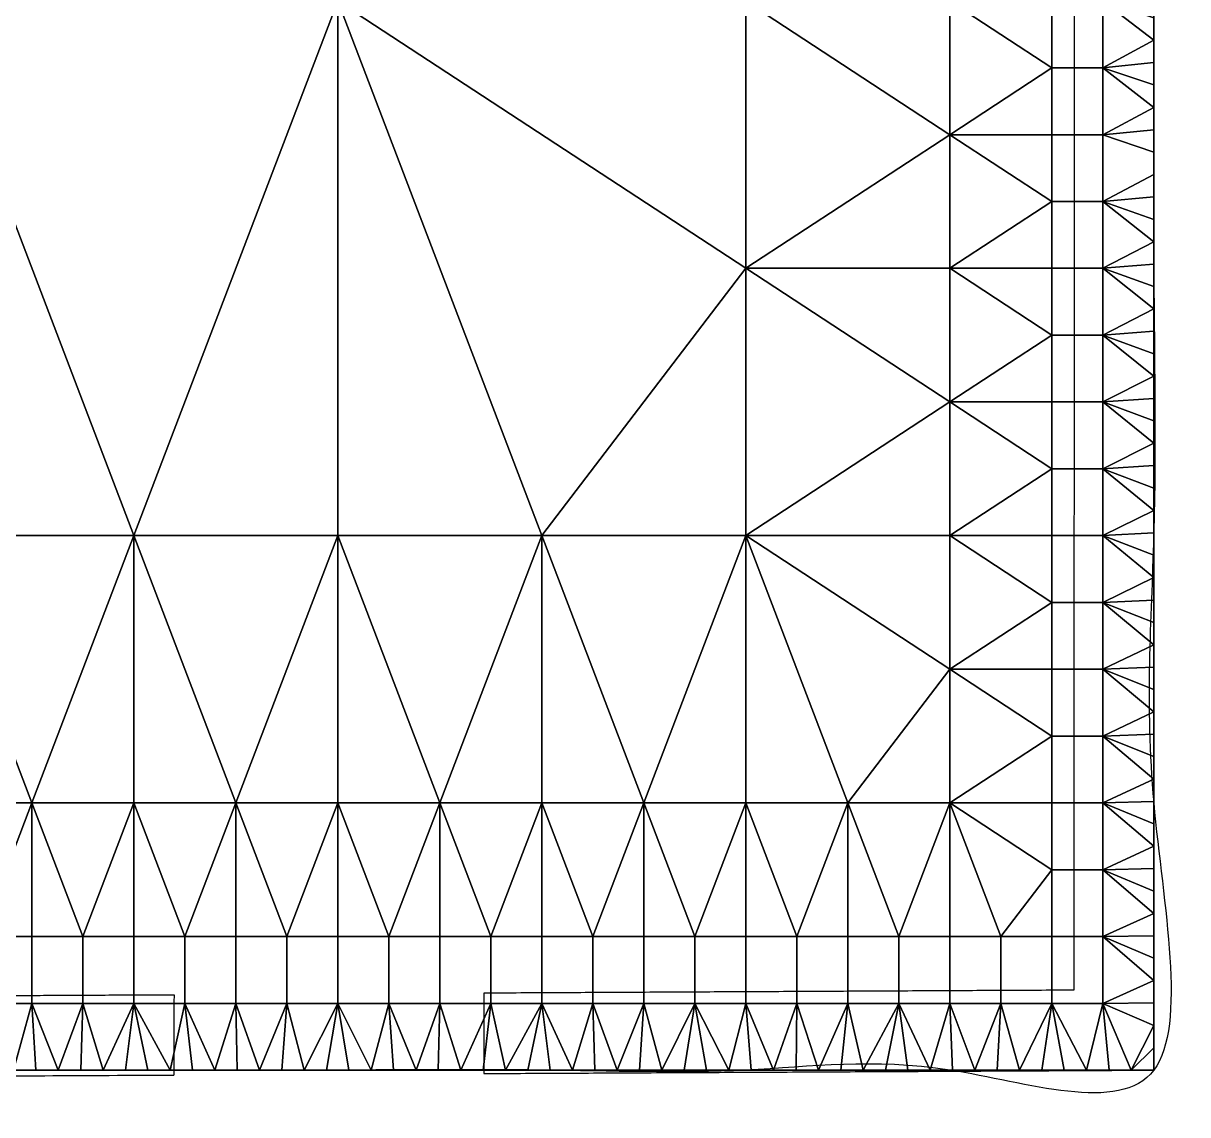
# Model space of a CAD drawing. Header units: inches. Extents: x -322 to 11, y -158 to 279.
# Drawn here: x -105.1 to 11.3, y -158.1 to -48.9 of the extents above; entities that cross this region are included whole.
import ezdxf

# ---------------------------------------------------------------- set-up
doc = ezdxf.new("R2010")
doc.units = ezdxf.units.IN
doc.header["$MEASUREMENT"] = 0
doc.layers.get('0').update_dxf_attribs({"true_color": 0x000000})

msp = doc.modelspace()

# ---------------------------------------------------------------- linework, layer by layer
msp.add_open_spline([(-318.46, -153.66), (-155.27, -153.66), (7.92, -153.66), (7.92, 60.25), (7.92, 274.15), (-155.27, 274.15), (-318.46, 274.15), (-318.46, 60.25), (-318.46, -153.66)], degree=2, knots=[0, 0, 0, 326.379532, 326.379532, 754.197065, 754.197065, 1080.576597, 1080.576597, 1508.394131, 1508.394131, 1508.394131])
at = {"color": 18, "linetype": 'Continuous', "true_color": 0x000000}
for points in [[(7.92, -153.66), (8.02, 47.8)], [(0, -5.85), (-0.08, -145.66)], [(-112.04, -146.22), (-90.05, -146.11)], [(-0.08, -145.66), (-59.06, -145.96)], [(-59.06, -145.96), (-59.06, -154)], [(-59.08, -154), (7.9, -153.66)], [(-296.46, -155.17), (-90.07, -154.15)]]:
    msp.add_open_spline(points, degree=1, dxfattribs=at)
msp.add_open_spline([(-90.05, -146.11), (-90.07, -154.15)], degree=1)

# ---------------------------------------------------------------- meshes
mesh = msp.add_polyface()
corners = [(-12.48, -46.71), (-2.28, -40.02), (-12.48, -33.34), (-32.88, -46.71), (-32.88, -19.97), (-73.68, -46.71), (-32.88, -73.45), (-53.28, -100.19), (-32.88, -100.19), (-73.68, -100.19), (-12.48, -60.08), (-12.48, -73.45), (-2.28, -53.39), (-2.28, -66.76), (-12.48, -86.82), (-2.28, -80.13), (-12.48, -100.19), (-2.28, -93.5), (-12.48, -113.56), (-22.68, -126.92), (-63.48, -126.92), (-43.08, -126.92), (-114.47, -46.71), (-134.87, -100.19), (-114.47, -100.19), (-155.27, -46.71), (-94.08, -100.19), (-104.27, -126.92), (-83.88, -126.92), (-155.27, -100.19), (-145.07, -126.92), (-124.67, -126.92), (-12.48, -33.34, -0.5), (-12.48, -46.71, -0.5), (-32.88, -46.71, -0.5), (-32.88, -19.97, -0.5), (-73.68, -46.71, -0.5), (-32.88, -73.45, -0.5), (-32.88, -100.19, -0.5), (-53.28, -100.19, -0.5), (-73.68, -100.19, -0.5), (-12.48, -60.08, -0.5), (-12.48, -73.45, -0.5), (-12.48, -86.82, -0.5), (-12.48, -100.19, -0.5), (-22.68, -126.92, -0.5), (-32.88, -126.92, -0.5), (-12.48, -113.56, -0.5), (-63.48, -126.92, -0.5), (-73.68, -126.92, -0.5), (-43.08, -126.92, -0.5), (-53.28, -126.92, -0.5), (-114.47, -46.71, -0.5), (-114.47, -100.19, -0.5), (-134.87, -100.19, -0.5), (-155.27, -46.71, -0.5), (-94.08, -100.19, -0.5), (-104.27, -126.92, -0.5), (-114.47, -126.92, -0.5), (-83.88, -126.92, -0.5), (-94.08, -126.92, -0.5), (-155.27, -100.19, -0.5), (-145.07, -126.92, -0.5), (-124.67, -126.92, -0.5), (-134.87, -126.92, -0.5)]
mesh.append_faces([[corners[k] for k in face] for face in [(0, 1, 2, 2), (2, 3, 0, 0), (4, 5, 3, 3), (6, 7, 8, 8), (7, 5, 9, 9), (5, 6, 3, 3), (6, 5, 7, 7), (10, 6, 11, 11), (3, 10, 0, 0), (6, 10, 3, 3), (10, 12, 0, 0), (11, 13, 10, 10), (14, 15, 11, 11), (16, 17, 14, 14), (14, 8, 16, 16), (6, 14, 11, 11), (8, 14, 6, 6), (8, 18, 16, 16), (18, 8, 19, 19), (9, 20, 7, 7), (7, 21, 8, 8), (22, 23, 24, 24), (25, 23, 22, 22), (26, 22, 24, 24), (5, 26, 9, 9), (22, 26, 5, 5), (24, 27, 26, 26), (26, 28, 9, 9), (29, 30, 23, 23), (23, 31, 24, 24), (32, 33, 34, 34), (35, 34, 36, 36), (37, 38, 39, 39), (39, 40, 36, 36), (36, 34, 37, 37), (37, 39, 36, 36), (41, 42, 37, 37), (34, 33, 41, 41), (37, 34, 41, 41), (43, 44, 38, 38), (37, 42, 43, 43), (38, 37, 43, 43), (45, 46, 38, 38), (38, 44, 47, 47), (47, 45, 38, 38), (48, 49, 40, 40), (40, 39, 48, 48), (50, 51, 39, 39), (39, 38, 50, 50), (52, 53, 54, 54), (55, 52, 54, 54), (56, 53, 52, 52), (36, 40, 56, 56), (52, 36, 56, 56), (57, 58, 53, 53), (53, 56, 57, 57), (59, 60, 56, 56), (56, 40, 59, 59), (61, 54, 62, 62), (63, 64, 54, 54), (54, 53, 63, 63)]])
mesh = msp.add_polyface()
corners = [(-2.28, -40.02), (-2.28, -46.71), (2.82, -46.71), (2.82, -40.02), (-12.48, -46.71), (-2.28, -53.39), (-12.48, -60.08), (-2.28, -60.08), (2.82, -53.39), (2.82, -60.08), (-2.28, -66.76), (2.82, -66.76), (-2.28, -73.45), (2.82, -73.45), (-12.48, -73.45), (-2.28, -80.13), (-12.48, -86.82), (-2.28, -86.82), (2.82, -80.13), (2.82, -86.82), (-2.28, -93.5), (2.82, -93.5), (-2.28, -100.19), (2.82, -100.19), (-12.48, -100.19), (-2.28, -106.87), (-12.48, -113.56), (-2.28, -113.56), (2.82, -106.87), (2.82, -113.56), (-2.28, -120.24), (2.82, -120.24), (-12.48, -126.92), (7.92, -117.82), (7.92, -111.11), (7.92, -97.67), (7.92, -90.95), (7.92, -104.39), (7.92, -70.79), (-2.28, -40.02, -0.5), (2.82, -40.02, -0.5), (2.82, -46.71, -0.5), (-2.28, -46.71, -0.5), (-12.48, -46.71, -0.5), (-12.48, -33.34, -0.5), (-2.28, -53.39, -0.5), (-2.28, -60.08, -0.5), (-12.48, -60.08, -0.5), (2.82, -53.39, -0.5), (2.82, -60.08, -0.5), (2.82, -66.76, -0.5), (-2.28, -66.76, -0.5), (2.82, -73.45, -0.5), (-2.28, -73.45, -0.5), (-12.48, -73.45, -0.5), (-2.28, -80.13, -0.5), (-2.28, -86.82, -0.5), (-12.48, -86.82, -0.5), (2.82, -80.13, -0.5), (2.82, -86.82, -0.5), (2.82, -93.5, -0.5), (-2.28, -93.5, -0.5), (2.82, -100.19, -0.5), (-2.28, -100.19, -0.5), (-12.48, -100.19, -0.5), (-2.28, -106.87, -0.5), (-2.28, -113.56, -0.5), (-12.48, -113.56, -0.5), (2.82, -106.87, -0.5), (2.82, -113.56, -0.5), (2.82, -120.24, -0.5), (-2.28, -120.24, -0.5)]
mesh.append_faces([[corners[k] for k in face] for face in [(0, 1, 2, 3), (0, 4, 1, 1), (5, 6, 7, 7), (4, 5, 1, 1), (1, 5, 8, 2), (5, 7, 9, 8), (7, 10, 11, 9), (10, 12, 13, 11), (10, 14, 12, 12), (6, 10, 7, 7), (15, 16, 17, 17), (14, 15, 12, 12), (12, 15, 18, 13), (15, 17, 19, 18), (17, 20, 21, 19), (20, 22, 23, 21), (20, 24, 22, 22), (16, 20, 17, 17), (25, 26, 27, 27), (24, 25, 22, 22), (26, 25, 24, 24), (22, 25, 28, 23), (25, 27, 29, 28), (27, 30, 31, 29), (26, 30, 27, 27), (32, 30, 26, 26), (31, 33, 29, 29), (29, 34, 28, 28), (23, 35, 21, 21), (36, 19, 21, 21), (28, 37, 23, 23), (13, 38, 11, 11), (39, 40, 41, 42), (39, 42, 43, 43), (43, 44, 39, 39), (45, 46, 47, 47), (43, 42, 45, 45), (47, 43, 45, 45), (42, 41, 48, 45), (45, 48, 49, 46), (46, 49, 50, 51), (51, 50, 52, 53), (51, 53, 54, 54), (47, 46, 51, 51), (54, 47, 51, 51), (55, 56, 57, 57), (54, 53, 55, 55), (57, 54, 55, 55), (53, 52, 58, 55), (55, 58, 59, 56), (56, 59, 60, 61), (61, 60, 62, 63), (61, 63, 64, 64), (57, 56, 61, 61), (64, 57, 61, 61), (65, 66, 67, 67), (64, 63, 65, 65), (67, 64, 65, 65), (63, 62, 68, 65), (65, 68, 69, 66), (66, 69, 70, 71), (67, 66, 71, 71)]])
mesh = msp.add_polyface()
corners = [(7.92, -41.67), (7.92, -43.91), (7.92, -43.91, -0.5), (7.92, -41.67, -0.5), (7.92, -46.15), (7.92, -46.15, -0.5), (7.92, -39.43), (7.92, -39.43, -0.5), (7.92, -50.63), (7.92, -50.63, -0.5), (7.92, -48.39, -0.5), (7.92, -48.39), (7.92, -52.87), (7.92, -52.87, -0.5), (7.92, -55.11), (7.92, -57.35), (7.92, -57.35, -0.5), (7.92, -55.11, -0.5), (7.92, -59.59), (7.92, -59.59, -0.5), (7.92, -61.83), (7.92, -64.07), (7.92, -64.07, -0.5), (7.92, -61.83, -0.5), (7.92, -66.31), (7.92, -66.31, -0.5), (7.92, -68.55), (7.92, -70.79), (7.92, -70.79, -0.5), (7.92, -68.55, -0.5), (7.92, -73.03), (7.92, -73.03, -0.5), (7.92, -75.27), (7.92, -77.51), (7.92, -77.51, -0.5), (7.92, -75.27, -0.5), (2.82, -73.45), (7.92, -75.27), (7.92, -73.03), (7.92, -77.51), (7.92, -70.79), (7.92, -68.55), (2.82, -66.76), (2.82, -80.13), (7.92, -66.31), (7.92, -64.07), (7.92, -61.83), (2.82, -60.08), (7.92, -59.59), (7.92, -57.35), (2.82, -53.39), (7.92, -55.11), (7.92, -52.87), (7.92, -50.63), (2.82, -46.71), (7.92, -48.39), (7.92, -46.15), (2.82, -40.02), (7.92, -43.91), (7.92, -41.67), (7.92, -39.43), (7.92, -37.19), (2.82, -73.45, -0.5), (7.92, -73.03, -0.5), (7.92, -75.27, -0.5), (7.92, -77.51, -0.5), (7.92, -70.79, -0.5), (2.82, -66.76, -0.5), (7.92, -68.55, -0.5), (2.82, -80.13, -0.5), (7.92, -64.07, -0.5), (7.92, -66.31, -0.5), (2.82, -60.08, -0.5), (7.92, -61.83, -0.5), (7.92, -57.35, -0.5), (7.92, -59.59, -0.5), (2.82, -53.39, -0.5), (7.92, -55.11, -0.5), (7.92, -50.63, -0.5), (7.92, -52.87, -0.5), (2.82, -46.71, -0.5), (7.92, -46.15, -0.5), (7.92, -48.39, -0.5), (2.82, -40.02, -0.5), (7.92, -41.67, -0.5), (7.92, -43.91, -0.5), (7.92, -39.43, -0.5), (7.92, -37.19, -0.5)]
mesh.append_faces([[corners[k] for k in face] for face in [(0, 1, 2, 3), (1, 4, 5, 2), (6, 0, 3, 7), (8, 9, 10, 11), (12, 13, 9, 8), (14, 15, 16, 17), (15, 18, 19, 16), (12, 14, 17, 13), (20, 21, 22, 23), (21, 24, 25, 22), (26, 27, 28, 29), (27, 30, 31, 28), (24, 26, 29, 25), (18, 20, 23, 19), (32, 33, 34, 35), (30, 32, 35, 31), (4, 11, 10, 5), (36, 37, 38, 38), (37, 36, 39, 39), (40, 41, 42, 42), (38, 40, 36, 36), (36, 43, 39, 39), (42, 44, 45, 45), (42, 45, 46, 47), (42, 41, 44, 44), (47, 48, 49, 49), (50, 49, 51, 51), (50, 52, 53, 53), (54, 55, 56, 56), (55, 54, 53, 53), (52, 50, 51, 51), (57, 58, 59, 59), (57, 59, 60, 60), (61, 57, 60, 60), (58, 54, 56, 56), (57, 54, 58, 58), (54, 50, 53, 53), (50, 47, 49, 49), (47, 46, 48, 48), (62, 63, 64, 64), (64, 65, 62, 62), (66, 67, 68, 68), (63, 62, 66, 66), (62, 65, 69, 69), (62, 67, 66, 66), (67, 70, 71, 71), (67, 72, 73, 70), (67, 71, 68, 68), (72, 74, 75, 75), (76, 77, 74, 74), (76, 78, 79, 79), (80, 81, 82, 82), (82, 78, 80, 80), (79, 77, 76, 76), (83, 84, 85, 85), (83, 86, 84, 84), (87, 86, 83, 83), (85, 81, 80, 80), (83, 85, 80, 80), (80, 78, 76, 76), (76, 74, 72, 72), (72, 75, 73, 73)]])
mesh = msp.add_polyface()
corners = [(7.92, -79.75), (7.92, -79.75, -0.5), (7.92, -77.51, -0.5), (7.92, -77.51), (7.92, -81.99), (7.92, -84.23), (7.92, -84.23, -0.5), (7.92, -81.99, -0.5), (7.92, -86.47), (7.92, -86.47, -0.5), (7.92, -88.71), (7.92, -90.95), (7.92, -90.95, -0.5), (7.92, -88.71, -0.5), (7.92, -93.19), (7.92, -93.19, -0.5), (7.92, -95.43), (7.92, -97.67), (7.92, -97.67, -0.5), (7.92, -95.43, -0.5), (7.92, -99.91), (7.92, -99.91, -0.5), (7.92, -102.15), (7.92, -104.39), (7.92, -104.39, -0.5), (7.92, -102.15, -0.5), (7.92, -106.63), (7.92, -106.63, -0.5), (7.92, -108.87), (7.92, -111.11), (7.92, -111.11, -0.5), (7.92, -108.87, -0.5), (7.92, -113.35), (7.92, -113.35, -0.5), (7.92, -115.59), (7.92, -117.82), (7.92, -117.82, -0.5), (7.92, -115.59, -0.5), (7.92, -120.06), (7.92, -120.06, -0.5), (2.82, -113.56), (7.92, -115.59), (7.92, -113.35), (2.82, -106.87), (7.92, -111.11), (7.92, -108.87), (7.92, -117.82), (7.92, -106.63), (7.92, -104.39), (2.82, -100.19), (7.92, -102.15), (7.92, -99.91), (7.92, -97.67), (2.82, -93.5), (7.92, -95.43), (7.92, -93.19), (7.92, -90.95), (7.92, -88.71), (2.82, -86.82), (7.92, -86.47), (7.92, -84.23), (2.82, -80.13), (7.92, -81.99), (7.92, -79.75), (7.92, -77.51), (2.82, -113.56, -0.5), (7.92, -113.35, -0.5), (7.92, -115.59, -0.5), (2.82, -106.87, -0.5), (7.92, -108.87, -0.5), (7.92, -111.11, -0.5), (7.92, -117.82, -0.5), (7.92, -104.39, -0.5), (7.92, -106.63, -0.5), (2.82, -100.19, -0.5), (7.92, -102.15, -0.5), (7.92, -97.67, -0.5), (7.92, -99.91, -0.5), (2.82, -93.5, -0.5), (7.92, -93.19, -0.5), (7.92, -95.43, -0.5), (7.92, -90.95, -0.5), (2.82, -86.82, -0.5), (7.92, -88.71, -0.5), (2.82, -120.24, -0.5), (7.92, -86.47, -0.5), (7.92, -84.23, -0.5), (2.82, -80.13, -0.5), (7.92, -81.99, -0.5), (7.92, -77.51, -0.5), (7.92, -79.75, -0.5)]
mesh.append_faces([[corners[k] for k in face] for face in [(0, 1, 2, 3), (4, 5, 6, 7), (5, 8, 9, 6), (4, 7, 1, 0), (10, 11, 12, 13), (11, 14, 15, 12), (16, 17, 18, 19), (20, 21, 18, 17), (14, 16, 19, 15), (8, 10, 13, 9), (22, 23, 24, 25), (23, 26, 27, 24), (28, 29, 30, 31), (29, 32, 33, 30), (28, 31, 27, 26), (34, 35, 36, 37), (35, 38, 39, 36), (34, 37, 33, 32), (20, 22, 25, 21), (40, 41, 42, 42), (43, 44, 45, 45), (44, 40, 42, 42), (41, 40, 46, 46), (43, 47, 48, 48), (49, 48, 50, 50), (49, 51, 52, 52), (53, 54, 55, 55), (54, 53, 52, 52), (51, 49, 50, 50), (47, 43, 45, 45), (56, 57, 58, 58), (55, 56, 53, 53), (59, 58, 57, 57), (60, 58, 59, 59), (61, 60, 62, 62), (61, 63, 64, 64), (63, 61, 62, 62), (60, 61, 58, 58), (65, 66, 67, 67), (68, 69, 70, 70), (70, 66, 65, 65), (67, 71, 65, 65), (68, 72, 73, 73), (74, 75, 72, 72), (74, 76, 77, 77), (78, 79, 80, 80), (80, 76, 78, 78), (77, 75, 74, 74), (73, 69, 68, 68), (81, 82, 83, 83), (84, 65, 71, 71), (65, 68, 70, 70), (74, 78, 76, 76), (81, 78, 82, 82), (79, 78, 81, 81), (68, 74, 72, 72), (85, 83, 82, 82), (86, 85, 82, 82), (87, 88, 86, 86), (87, 89, 90, 90), (90, 88, 87, 87), (86, 82, 87, 87)]])
mesh = msp.add_polyface()
corners = [(-106.09, -153.66), (-108.33, -153.66), (-108.33, -153.66, -0.5), (-106.09, -153.66, -0.5), (-110.56, -153.66), (-110.56, -153.66, -0.5), (-103.86, -153.66), (-103.86, -153.66, -0.5), (-115.03, -153.66), (-115.03, -153.66, -0.5), (-112.8, -153.66, -0.5), (-112.8, -153.66), (-117.27, -153.66), (-119.5, -153.66), (-119.5, -153.66, -0.5), (-117.27, -153.66, -0.5), (-123.98, -153.66), (-123.98, -153.66, -0.5), (-121.74, -153.66, -0.5), (-121.74, -153.66), (-104.27, -126.92), (-114.47, -100.19), (-114.47, -126.92), (-109.37, -140.29), (-114.47, -140.29), (-104.27, -140.29), (-99.18, -140.29), (-114.47, -146.98), (-109.37, -146.98), (-104.27, -146.98), (-124.67, -126.92), (-119.57, -140.29), (-124.67, -140.29), (-124.67, -146.98), (-119.57, -146.98), (-106.09, -153.66), (-103.86, -153.66), (-101.62, -153.66), (-110.56, -153.66), (-108.33, -153.66), (-115.03, -153.66), (-112.8, -153.66), (-119.5, -153.66), (-117.27, -153.66), (-123.98, -153.66), (-121.74, -153.66), (-109.37, -140.29, -0.5), (-114.47, -140.29, -0.5), (-114.47, -126.92, -0.5), (-104.27, -126.92, -0.5), (-104.27, -140.29, -0.5), (-99.18, -140.29, -0.5), (-109.37, -146.98, -0.5), (-114.47, -146.98, -0.5), (-104.27, -146.98, -0.5), (-114.47, -100.19, -0.5), (-124.67, -126.92, -0.5), (-119.57, -140.29, -0.5), (-124.67, -140.29, -0.5), (-119.57, -146.98, -0.5), (-124.67, -146.98, -0.5), (-103.86, -153.66, -0.5), (-106.09, -153.66, -0.5), (-101.62, -153.66, -0.5), (-108.33, -153.66, -0.5), (-110.56, -153.66, -0.5), (-112.8, -153.66, -0.5), (-115.03, -153.66, -0.5), (-117.27, -153.66, -0.5), (-119.5, -153.66, -0.5), (-121.74, -153.66, -0.5), (-123.98, -153.66, -0.5)]
mesh.append_faces([[corners[k] for k in face] for face in [(0, 1, 2, 3), (4, 5, 2, 1), (6, 0, 3, 7), (8, 9, 10, 11), (12, 13, 14, 15), (8, 12, 15, 9), (16, 17, 18, 19), (19, 18, 14, 13), (11, 10, 5, 4), (20, 21, 22, 22), (23, 22, 24, 24), (20, 23, 25, 25), (22, 23, 20, 20), (26, 20, 25, 25), (24, 27, 28, 23), (23, 28, 29, 25), (21, 30, 22, 22), (31, 30, 32, 32), (22, 31, 24, 24), (30, 31, 22, 22), (32, 33, 34, 31), (31, 34, 27, 24), (29, 35, 36, 36), (29, 36, 37, 37), (28, 38, 39, 39), (27, 40, 41, 41), (28, 41, 38, 38), (34, 42, 43, 43), (33, 44, 45, 45), (34, 45, 42, 42), (27, 43, 40, 40), (28, 39, 35, 35), (27, 41, 28, 28), (29, 28, 35, 35), (33, 45, 34, 34), (27, 34, 43, 43), (46, 47, 48, 48), (49, 50, 46, 46), (48, 49, 46, 46), (51, 50, 49, 49), (47, 46, 52, 53), (46, 50, 54, 52), (55, 48, 56, 56), (57, 58, 56, 56), (48, 47, 57, 57), (56, 48, 57, 57), (58, 57, 59, 60), (57, 47, 53, 59), (54, 61, 62, 62), (54, 63, 61, 61), (52, 64, 65, 65), (53, 66, 67, 67), (52, 65, 66, 66), (59, 68, 69, 69), (60, 70, 71, 71), (59, 69, 70, 70), (53, 67, 68, 68), (52, 62, 64, 64), (53, 52, 66, 66), (54, 62, 52, 52), (60, 59, 70, 70), (53, 68, 59, 59)]])
mesh = msp.add_polyface()
corners = [(-83.74, -153.66), (-83.74, -153.66, -0.5), (-81.5, -153.66, -0.5), (-81.5, -153.66), (-85.97, -153.66), (-88.21, -153.66), (-88.21, -153.66, -0.5), (-85.97, -153.66, -0.5), (-90.44, -153.66), (-90.44, -153.66, -0.5), (-92.68, -153.66), (-94.91, -153.66), (-94.91, -153.66, -0.5), (-92.68, -153.66, -0.5), (-99.38, -153.66), (-99.38, -153.66, -0.5), (-97.15, -153.66, -0.5), (-97.15, -153.66), (-103.86, -153.66), (-103.86, -153.66, -0.5), (-101.62, -153.66, -0.5), (-101.62, -153.66), (-94.08, -100.19), (-104.27, -126.92), (-94.08, -126.92), (-83.88, -126.92), (-88.98, -140.29), (-94.08, -140.29), (-83.88, -140.29), (-78.78, -140.29), (-94.08, -146.98), (-88.98, -146.98), (-83.88, -146.98), (-99.18, -140.29), (-104.27, -140.29), (-104.27, -146.98), (-99.18, -146.98), (-85.97, -153.66), (-83.74, -153.66), (-90.44, -153.66), (-88.21, -153.66), (-81.5, -153.66), (-94.91, -153.66), (-92.68, -153.66), (-97.15, -153.66), (-101.62, -153.66), (-99.38, -153.66), (-78.78, -146.98), (-94.08, -100.19, -0.5), (-94.08, -126.92, -0.5), (-104.27, -126.92, -0.5), (-88.98, -140.29, -0.5), (-94.08, -140.29, -0.5), (-83.88, -126.92, -0.5), (-83.88, -140.29, -0.5), (-78.78, -140.29, -0.5), (-88.98, -146.98, -0.5), (-94.08, -146.98, -0.5), (-83.88, -146.98, -0.5), (-99.18, -140.29, -0.5), (-104.27, -140.29, -0.5), (-99.18, -146.98, -0.5), (-104.27, -146.98, -0.5), (-83.74, -153.66, -0.5), (-85.97, -153.66, -0.5), (-88.21, -153.66, -0.5), (-90.44, -153.66, -0.5), (-81.5, -153.66, -0.5), (-92.68, -153.66, -0.5), (-94.91, -153.66, -0.5), (-97.15, -153.66, -0.5), (-99.38, -153.66, -0.5), (-101.62, -153.66, -0.5), (-78.78, -146.98, -0.5)]
mesh.append_faces([[corners[k] for k in face] for face in [(0, 1, 2, 3), (4, 5, 6, 7), (8, 9, 6, 5), (0, 4, 7, 1), (10, 11, 12, 13), (14, 15, 16, 17), (11, 17, 16, 12), (18, 19, 20, 21), (21, 20, 15, 14), (10, 13, 9, 8), (22, 23, 24, 24), (25, 22, 24, 24), (26, 24, 27, 27), (25, 26, 28, 28), (24, 26, 25, 25), (29, 25, 28, 28), (27, 30, 31, 26), (26, 31, 32, 28), (24, 33, 27, 27), (23, 33, 24, 24), (34, 35, 36, 33), (33, 36, 30, 27), (32, 37, 38, 38), (31, 39, 40, 40), (31, 40, 37, 37), (32, 38, 41, 41), (30, 42, 43, 43), (30, 44, 42, 42), (36, 45, 46, 46), (36, 46, 44, 44), (30, 43, 39, 39), (47, 32, 41, 41), (31, 37, 32, 32), (30, 39, 31, 31), (35, 45, 36, 36), (30, 36, 44, 44), (48, 49, 50, 50), (51, 52, 49, 49), (53, 54, 51, 51), (49, 53, 51, 51), (55, 54, 53, 53), (52, 51, 56, 57), (51, 54, 58, 56), (49, 52, 59, 59), (50, 49, 59, 59), (60, 59, 61, 62), (59, 52, 57, 61), (58, 63, 64, 64), (56, 65, 66, 66), (56, 64, 65, 65), (58, 67, 63, 63), (57, 68, 69, 69), (57, 69, 70, 70), (61, 71, 72, 72), (61, 70, 71, 71), (57, 66, 68, 68), (73, 67, 58, 58), (56, 58, 64, 64), (57, 56, 66, 66), (62, 61, 72, 72), (57, 70, 61, 61)]])
mesh = msp.add_polyface()
corners = [(-61.38, -153.66), (-63.62, -153.66), (-63.62, -153.66, -0.5), (-61.38, -153.66, -0.5), (-68.09, -153.66), (-68.09, -153.66, -0.5), (-65.85, -153.66, -0.5), (-65.85, -153.66), (-70.32, -153.66), (-70.32, -153.66, -0.5), (-59.15, -153.66, -0.5), (-59.15, -153.66), (-74.79, -153.66), (-74.79, -153.66, -0.5), (-72.56, -153.66, -0.5), (-72.56, -153.66), (-79.27, -153.66), (-79.27, -153.66, -0.5), (-77.03, -153.66, -0.5), (-77.03, -153.66), (-81.5, -153.66), (-81.5, -153.66, -0.5), (-63.48, -126.92), (-73.68, -100.19), (-73.68, -126.92), (-68.58, -140.29), (-73.68, -140.29), (-63.48, -140.29), (-58.38, -140.29), (-63.48, -146.98), (-58.38, -146.98), (-73.68, -146.98), (-68.58, -146.98), (-83.88, -126.92), (-78.78, -140.29), (-83.88, -140.29), (-83.88, -146.98), (-78.78, -146.98), (-63.62, -153.66), (-61.38, -153.66), (-65.85, -153.66), (-70.32, -153.66), (-68.09, -153.66), (-74.79, -153.66), (-72.56, -153.66), (-79.27, -153.66), (-77.03, -153.66), (-81.5, -153.66), (-68.58, -140.29, -0.5), (-73.68, -140.29, -0.5), (-73.68, -126.92, -0.5), (-63.48, -126.92, -0.5), (-63.48, -140.29, -0.5), (-58.38, -140.29, -0.5), (-58.38, -146.98, -0.5), (-63.48, -146.98, -0.5), (-68.58, -146.98, -0.5), (-73.68, -146.98, -0.5), (-73.68, -100.19, -0.5), (-83.88, -126.92, -0.5), (-78.78, -140.29, -0.5), (-83.88, -140.29, -0.5), (-78.78, -146.98, -0.5), (-83.88, -146.98, -0.5), (-61.38, -153.66, -0.5), (-63.62, -153.66, -0.5), (-65.85, -153.66, -0.5), (-68.09, -153.66, -0.5), (-70.32, -153.66, -0.5), (-72.56, -153.66, -0.5), (-74.79, -153.66, -0.5), (-77.03, -153.66, -0.5), (-79.27, -153.66, -0.5), (-81.5, -153.66, -0.5), (-59.15, -153.66, -0.5)]
mesh.append_faces([[corners[k] for k in face] for face in [(0, 1, 2, 3), (4, 5, 6, 7), (8, 9, 5, 4), (1, 7, 6, 2), (0, 3, 10, 11), (12, 13, 14, 15), (16, 17, 18, 19), (19, 18, 13, 12), (20, 21, 17, 16), (15, 14, 9, 8), (22, 23, 24, 24), (25, 24, 26, 26), (22, 25, 27, 27), (24, 25, 22, 22), (28, 22, 27, 27), (27, 29, 30, 28), (26, 31, 32, 25), (25, 32, 29, 27), (23, 33, 24, 24), (24, 34, 26, 26), (33, 34, 24, 24), (35, 36, 37, 34), (34, 37, 31, 26), (29, 38, 39, 39), (29, 40, 38, 38), (32, 41, 42, 42), (31, 43, 44, 44), (31, 44, 41, 41), (32, 42, 40, 40), (37, 45, 46, 46), (37, 47, 45, 45), (31, 46, 43, 43), (32, 40, 29, 29), (30, 29, 39, 39), (32, 31, 41, 41), (46, 31, 37, 37), (48, 49, 50, 50), (51, 52, 48, 48), (50, 51, 48, 48), (53, 52, 51, 51), (52, 53, 54, 55), (49, 48, 56, 57), (48, 52, 55, 56), (58, 50, 59, 59), (50, 49, 60, 60), (59, 50, 60, 60), (61, 60, 62, 63), (60, 49, 57, 62), (55, 64, 65, 65), (55, 65, 66, 66), (56, 67, 68, 68), (57, 69, 70, 70), (57, 68, 69, 69), (56, 66, 67, 67), (62, 71, 72, 72), (62, 72, 73, 73), (57, 70, 71, 71), (54, 74, 64, 64), (56, 55, 66, 66), (54, 64, 55, 55), (56, 68, 57, 57), (71, 62, 57, 57)]])
mesh = msp.add_polyface()
corners = [(-43.5, -153.66), (-43.5, -153.66, -0.5), (-41.26, -153.66, -0.5), (-41.26, -153.66), (-47.97, -153.66), (-47.97, -153.66, -0.5), (-45.73, -153.66, -0.5), (-45.73, -153.66), (-50.2, -153.66), (-50.2, -153.66, -0.5), (-39.03, -153.66, -0.5), (-39.03, -153.66), (-54.68, -153.66), (-54.68, -153.66, -0.5), (-52.44, -153.66, -0.5), (-52.44, -153.66), (-59.15, -153.66), (-59.15, -153.66, -0.5), (-56.91, -153.66, -0.5), (-56.91, -153.66), (-53.28, -100.19), (-63.48, -126.92), (-53.28, -126.92), (-43.08, -126.92), (-48.18, -140.29), (-53.28, -140.29), (-43.08, -140.29), (-37.98, -140.29), (-43.08, -146.98), (-37.98, -146.98), (-53.28, -146.98), (-48.18, -146.98), (-58.38, -140.29), (-58.38, -146.98), (-43.5, -153.66), (-41.26, -153.66), (-39.03, -153.66), (-47.97, -153.66), (-45.73, -153.66), (-50.2, -153.66), (-54.68, -153.66), (-52.44, -153.66), (-59.15, -153.66), (-56.91, -153.66), (-61.38, -153.66), (-53.28, -100.19, -0.5), (-53.28, -126.92, -0.5), (-63.48, -126.92, -0.5), (-32.88, -100.19, -0.5), (-32.88, -126.92, -0.5), (-43.08, -126.92, -0.5), (-48.18, -140.29, -0.5), (-53.28, -140.29, -0.5), (-43.08, -140.29, -0.5), (-37.98, -140.29, -0.5), (-37.98, -146.98, -0.5), (-43.08, -146.98, -0.5), (-48.18, -146.98, -0.5), (-53.28, -146.98, -0.5), (-58.38, -140.29, -0.5), (-58.38, -146.98, -0.5), (-36.79, -153.66, -0.5), (-39.03, -153.66, -0.5), (-41.26, -153.66, -0.5), (-43.5, -153.66, -0.5), (-45.73, -153.66, -0.5), (-47.97, -153.66, -0.5), (-50.2, -153.66, -0.5), (-52.44, -153.66, -0.5), (-54.68, -153.66, -0.5), (-56.91, -153.66, -0.5), (-59.15, -153.66, -0.5)]
mesh.append_faces([[corners[k] for k in face] for face in [(0, 1, 2, 3), (4, 5, 6, 7), (8, 9, 5, 4), (7, 6, 1, 0), (3, 2, 10, 11), (12, 13, 14, 15), (16, 17, 18, 19), (19, 18, 13, 12), (15, 14, 9, 8), (20, 21, 22, 22), (23, 20, 22, 22), (24, 22, 25, 25), (23, 24, 26, 26), (22, 24, 23, 23), (27, 23, 26, 26), (26, 28, 29, 27), (25, 30, 31, 24), (24, 31, 28, 26), (22, 32, 25, 25), (21, 32, 22, 22), (32, 33, 30, 25), (28, 34, 35, 35), (29, 35, 36, 36), (31, 37, 38, 38), (31, 39, 37, 37), (30, 40, 41, 41), (33, 42, 43, 43), (30, 43, 40, 40), (30, 41, 39, 39), (28, 38, 34, 34), (33, 44, 42, 42), (28, 35, 29, 29), (31, 38, 28, 28), (33, 43, 30, 30), (31, 30, 39, 39), (45, 46, 47, 47), (48, 49, 50, 50), (51, 52, 46, 46), (50, 53, 51, 51), (46, 50, 51, 51), (54, 53, 50, 50), (53, 54, 55, 56), (52, 51, 57, 58), (51, 53, 56, 57), (46, 52, 59, 59), (47, 46, 59, 59), (59, 52, 58, 60), (55, 61, 62, 62), (56, 63, 64, 64), (55, 62, 63, 63), (57, 65, 66, 66), (57, 66, 67, 67), (58, 68, 69, 69), (60, 70, 71, 71), (58, 69, 70, 70), (58, 67, 68, 68), (56, 64, 65, 65), (56, 55, 63, 63), (57, 56, 65, 65), (60, 58, 70, 70), (57, 67, 58, 58)]])
mesh = msp.add_polyface()
corners = [(-18.91, -153.66), (-18.91, -153.66, -0.5), (-16.67, -153.66, -0.5), (-16.67, -153.66), (-21.14, -153.66), (-23.38, -153.66), (-23.38, -153.66, -0.5), (-21.14, -153.66, -0.5), (-27.85, -153.66), (-27.85, -153.66, -0.5), (-25.61, -153.66, -0.5), (-25.61, -153.66), (-30.09, -153.66), (-30.09, -153.66, -0.5), (-34.56, -153.66), (-34.56, -153.66, -0.5), (-32.32, -153.66, -0.5), (-32.32, -153.66), (-39.03, -153.66), (-39.03, -153.66, -0.5), (-36.79, -153.66, -0.5), (-36.79, -153.66), (-22.68, -126.92), (-32.88, -100.19), (-32.88, -126.92), (-27.78, -140.29), (-32.88, -140.29), (-22.68, -140.29), (-17.58, -140.29), (-22.68, -146.98), (-17.58, -146.98), (-32.88, -146.98), (-27.78, -146.98), (-43.08, -126.92), (-37.98, -140.29), (-37.98, -146.98), (-18.91, -153.66), (-16.67, -153.66), (-23.38, -153.66), (-21.14, -153.66), (-27.85, -153.66), (-25.61, -153.66), (-32.32, -153.66), (-30.09, -153.66), (-34.56, -153.66), (-39.03, -153.66), (-36.79, -153.66), (-12.48, -113.56, -0.5), (-12.48, -126.92, -0.5), (-22.68, -126.92, -0.5), (-27.78, -140.29, -0.5), (-32.88, -140.29, -0.5), (-32.88, -126.92, -0.5), (-22.68, -140.29, -0.5), (-17.58, -140.29, -0.5), (-17.58, -146.98, -0.5), (-22.68, -146.98, -0.5), (-27.78, -146.98, -0.5), (-32.88, -146.98, -0.5), (-37.98, -140.29, -0.5), (-43.08, -126.92, -0.5), (-37.98, -146.98, -0.5), (-14.44, -153.66, -0.5), (-16.67, -153.66, -0.5), (-18.91, -153.66, -0.5), (-21.14, -153.66, -0.5), (-23.38, -153.66, -0.5), (-25.61, -153.66, -0.5), (-27.85, -153.66, -0.5), (-30.09, -153.66, -0.5), (-32.32, -153.66, -0.5), (-34.56, -153.66, -0.5), (-36.79, -153.66, -0.5)]
mesh.append_faces([[corners[k] for k in face] for face in [(0, 1, 2, 3), (4, 5, 6, 7), (8, 9, 10, 11), (12, 13, 9, 8), (11, 10, 6, 5), (0, 4, 7, 1), (14, 15, 16, 17), (18, 19, 20, 21), (21, 20, 15, 14), (17, 16, 13, 12), (22, 23, 24, 24), (25, 24, 26, 26), (22, 25, 27, 27), (24, 25, 22, 22), (28, 22, 27, 27), (27, 29, 30, 28), (26, 31, 32, 25), (25, 32, 29, 27), (23, 33, 24, 24), (24, 34, 26, 26), (33, 34, 24, 24), (34, 35, 31, 26), (30, 36, 37, 37), (29, 38, 39, 39), (32, 40, 41, 41), (29, 41, 38, 38), (30, 39, 36, 36), (31, 42, 43, 43), (31, 44, 42, 42), (35, 45, 46, 46), (35, 46, 44, 44), (32, 43, 40, 40), (29, 39, 30, 30), (31, 43, 32, 32), (29, 32, 41, 41), (31, 35, 44, 44), (47, 48, 49, 49), (50, 51, 52, 52), (49, 53, 50, 50), (52, 49, 50, 50), (54, 53, 49, 49), (49, 48, 54, 54), (53, 54, 55, 56), (51, 50, 57, 58), (50, 53, 56, 57), (52, 51, 59, 59), (60, 52, 59, 59), (59, 51, 58, 61), (55, 62, 63, 63), (55, 63, 64, 64), (56, 65, 66, 66), (57, 67, 68, 68), (56, 66, 67, 67), (55, 64, 65, 65), (58, 69, 70, 70), (58, 70, 71, 71), (61, 71, 72, 72), (57, 68, 69, 69), (56, 55, 65, 65), (58, 57, 69, 69), (56, 67, 57, 57), (58, 71, 61, 61)]])
mesh = msp.add_polyface()
corners = [(7.92, -122.3), (7.92, -124.54), (7.92, -124.54, -0.5), (7.92, -122.3, -0.5), (7.92, -126.78), (7.92, -126.78, -0.5), (7.92, -120.06), (7.92, -120.06, -0.5), (7.92, -131.26), (7.92, -131.26, -0.5), (7.92, -129.02, -0.5), (7.92, -129.02), (7.92, -133.5), (7.92, -133.5, -0.5), (7.92, -135.74), (7.92, -137.98), (7.92, -137.98, -0.5), (7.92, -135.74, -0.5), (7.92, -140.22), (7.92, -140.22, -0.5), (7.92, -142.46), (7.92, -142.46, -0.5), (-12.48, -113.56), (-22.68, -126.92), (-12.48, -126.92), (-2.28, -120.24), (-2.28, -126.92), (2.82, -126.92), (2.82, -120.24), (-2.28, -133.61), (-7.38, -140.29), (-2.28, -140.29), (-12.48, -140.29), (2.82, -133.61), (2.82, -140.29), (-17.58, -140.29), (7.92, -142.46), (7.92, -140.22), (7.92, -144.7), (7.92, -137.98), (7.92, -135.74), (7.92, -133.5), (7.92, -131.26), (7.92, -129.02), (7.92, -126.78), (7.92, -124.54), (7.92, -122.3), (7.92, -120.06), (7.92, -117.82), (-2.28, -120.24, -0.5), (2.82, -120.24, -0.5), (2.82, -126.92, -0.5), (-2.28, -126.92, -0.5), (-12.48, -126.92, -0.5), (-12.48, -113.56, -0.5), (-2.28, -133.61, -0.5), (-2.28, -140.29, -0.5), (-7.38, -140.29, -0.5), (-12.48, -140.29, -0.5), (2.82, -133.61, -0.5), (2.82, -140.29, -0.5), (-17.58, -140.29, -0.5), (7.92, -140.22, -0.5), (7.92, -142.46, -0.5), (7.92, -144.7, -0.5), (7.92, -135.74, -0.5), (7.92, -137.98, -0.5), (7.92, -133.5, -0.5), (7.92, -129.02, -0.5), (7.92, -131.26, -0.5), (7.92, -124.54, -0.5), (7.92, -126.78, -0.5), (7.92, -120.06, -0.5), (7.92, -122.3, -0.5), (7.92, -117.82, -0.5), (2.82, -146.98, -0.5)]
mesh.append_faces([[corners[k] for k in face] for face in [(0, 1, 2, 3), (1, 4, 5, 2), (6, 0, 3, 7), (8, 9, 10, 11), (12, 13, 9, 8), (14, 15, 16, 17), (15, 18, 19, 16), (12, 14, 17, 13), (18, 20, 21, 19), (11, 10, 5, 4), (22, 23, 24, 24), (25, 26, 27, 28), (25, 24, 26, 26), (29, 30, 31, 31), (30, 24, 32, 32), (24, 29, 26, 26), (29, 24, 30, 30), (26, 29, 33, 27), (29, 31, 34, 33), (24, 35, 32, 32), (23, 35, 24, 24), (34, 36, 37, 37), (36, 34, 38, 38), (33, 39, 40, 40), (33, 40, 41, 41), (27, 42, 43, 43), (27, 44, 45, 45), (44, 27, 43, 43), (42, 33, 41, 41), (39, 34, 37, 37), (28, 46, 47, 47), (28, 47, 48, 48), (46, 28, 45, 45), (27, 45, 28, 28), (39, 33, 34, 34), (33, 42, 27, 27), (49, 50, 51, 52), (49, 52, 53, 53), (53, 54, 49, 49), (55, 56, 57, 57), (57, 58, 53, 53), (53, 52, 55, 55), (55, 57, 53, 53), (52, 51, 59, 55), (55, 59, 60, 56), (53, 58, 61, 61), (60, 62, 63, 63), (63, 64, 60, 60), (59, 65, 66, 66), (59, 67, 65, 65), (51, 68, 69, 69), (51, 70, 71, 71), (71, 68, 51, 51), (69, 67, 59, 59), (66, 62, 60, 60), (50, 72, 73, 73), (50, 74, 72, 72), (73, 70, 50, 50), (64, 75, 60, 60), (51, 50, 70, 70), (66, 60, 59, 59), (59, 51, 69, 69)]])
mesh = msp.add_polyface()
corners = [(7.92, -142.46), (7.92, -144.7), (7.92, -144.7, -0.5), (7.92, -142.46, -0.5), (7.92, -146.94), (7.92, -146.94, -0.5), (7.92, -149.18), (7.92, -151.42), (7.92, -151.42, -0.5), (7.92, -149.18, -0.5), (7.92, -153.66), (7.92, -153.66, -0.5), (5.68, -153.66), (5.68, -153.66, -0.5), (7.92, -153.66, -0.5), (7.92, -153.66), (1.21, -153.66), (1.21, -153.66, -0.5), (3.45, -153.66, -0.5), (3.45, -153.66), (-3.26, -153.66), (-3.26, -153.66, -0.5), (-1.02, -153.66, -0.5), (-1.02, -153.66), (-7.73, -153.66), (-7.73, -153.66, -0.5), (-5.49, -153.66, -0.5), (-5.49, -153.66), (-9.97, -153.66), (-9.97, -153.66, -0.5), (-14.44, -153.66), (-14.44, -153.66, -0.5), (-12.2, -153.66, -0.5), (-12.2, -153.66), (-16.67, -153.66), (-16.67, -153.66, -0.5), (-2.28, -140.29), (-2.28, -146.98), (2.82, -146.98), (2.82, -140.29), (-12.48, -140.29), (-12.48, -146.98), (-7.38, -146.98), (-7.38, -140.29), (-17.58, -140.29), (-17.58, -146.98), (5.68, -153.66), (7.92, -153.66), (7.92, -151.42), (7.92, -149.18), (7.92, -146.94), (7.92, -144.7), (3.45, -153.66), (1.21, -153.66), (-1.02, -153.66), (-3.26, -153.66), (-7.73, -153.66), (-5.49, -153.66), (-12.2, -153.66), (-9.97, -153.66), (-16.67, -153.66), (-14.44, -153.66), (-2.28, -140.29, -0.5), (2.82, -140.29, -0.5), (2.82, -146.98, -0.5), (-2.28, -146.98, -0.5), (-12.48, -140.29, -0.5), (-7.38, -140.29, -0.5), (-7.38, -146.98, -0.5), (-12.48, -146.98, -0.5), (-17.58, -140.29, -0.5), (-17.58, -146.98, -0.5), (5.68, -153.66, -0.5), (7.92, -151.42, -0.5), (7.92, -153.66, -0.5), (7.92, -149.18, -0.5), (7.92, -144.7, -0.5), (7.92, -146.94, -0.5), (3.45, -153.66, -0.5), (1.21, -153.66, -0.5), (-1.02, -153.66, -0.5), (-3.26, -153.66, -0.5), (-5.49, -153.66, -0.5), (-7.73, -153.66, -0.5), (-9.97, -153.66, -0.5), (-12.2, -153.66, -0.5), (-14.44, -153.66, -0.5)]
mesh.append_faces([[corners[k] for k in face] for face in [(0, 1, 2, 3), (1, 4, 5, 2), (6, 7, 8, 9), (10, 11, 8, 7), (4, 6, 9, 5), (12, 13, 14, 15), (16, 17, 18, 19), (19, 18, 13, 12), (20, 21, 22, 23), (24, 25, 26, 27), (28, 29, 25, 24), (27, 26, 21, 20), (23, 22, 17, 16), (30, 31, 32, 33), (34, 35, 31, 30), (33, 32, 29, 28), (36, 37, 38, 39), (40, 41, 42, 43), (43, 42, 37, 36), (44, 45, 41, 40), (46, 47, 48, 48), (46, 48, 49, 49), (38, 50, 51, 51), (50, 38, 49, 49), (38, 52, 46, 46), (53, 52, 38, 38), (51, 39, 38, 38), (46, 49, 38, 38), (37, 54, 53, 53), (37, 55, 54, 54), (42, 56, 57, 57), (41, 58, 59, 59), (42, 59, 56, 56), (37, 57, 55, 55), (45, 60, 61, 61), (41, 61, 58, 58), (42, 57, 37, 37), (41, 59, 42, 42), (41, 45, 61, 61), (53, 38, 37, 37), (62, 63, 64, 65), (66, 67, 68, 69), (67, 62, 65, 68), (70, 66, 69, 71), (72, 73, 74, 74), (72, 75, 73, 73), (64, 76, 77, 77), (77, 75, 64, 64), (64, 72, 78, 78), (79, 64, 78, 78), (72, 64, 75, 75), (65, 79, 80, 80), (65, 80, 81, 81), (68, 82, 83, 83), (69, 84, 85, 85), (68, 83, 84, 84), (65, 81, 82, 82), (69, 85, 86, 86), (68, 65, 82, 82), (69, 68, 84, 84), (69, 86, 71, 71), (79, 65, 64, 64)]])

doc.saveas('drawing.dxf')
